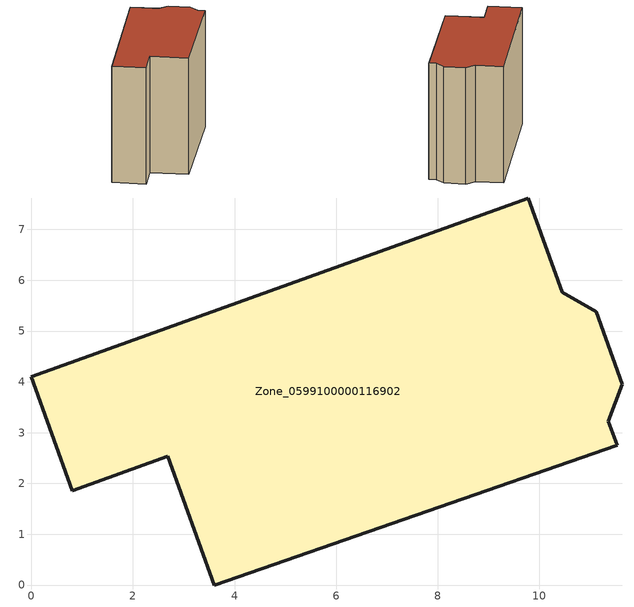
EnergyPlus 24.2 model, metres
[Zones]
Zone_0599100000116902
 floor ground (C_G): 11.36,3.22 11.53,2.75 3.6,0 2.68,2.54 0.8,1.86 0,4.1 9.78,7.62 10.45,5.76 11.12,5.38 11.63,3.95 z0
 wall outside (C_F): 11.53,2.75 11.36,3.22 11.63,3.95 11.12,5.38 10.45,5.76 9.78,7.62 0,4.1 0.8,1.86 2.68,2.54 3.6,0 11.53,2.75 z0:8.66
 roof outside (C_R): 2.68,2.54 3.6,0 11.53,2.75 11.36,3.22 11.63,3.95 11.12,5.38 10.45,5.76 9.78,7.62 0,4.1 0.8,1.86 z8.66
[BUILDING]
Pand.0599100000116902: North Axis=0; Terrain=City; Loads Convergence Tolerance Value=0.04; Temperature Convergence Tolerance Value=0.4; Solar Distribution=FullExterior; Maximum Number of Warmup Days=25; Minimum Number of Warmup Days=1
[Site:Location]
Rotterdam.The.Hague.AP_ZH_NLD Design_Conditions: Latitude=51.96; Longitude=4.45; Time Zone=1; Elevation=-4.5
[SITE:GROUNDTEMPERATURE:BUILDINGSURFACE]
18, 18, 18, 18, 18, 18, 18, 18, 18, 18, 18, 18
[MATERIAL] Thermal Absorptance=0.9; Solar Absorptance=0.7; Visible Absorptance=0.7
Name | Roughness | Thickness | Conductivity | Density | Specific Heat
G.TC.1946 | MediumSmooth | 0.15 | 1 | 540 | 1210
F.TC.1946 | Rough | 0.3 | 0.857143 | 1920 | 840
R.TC.1946 | MediumRough | 0.2 | 0.909091 | 1500 | 1000
[CONSTRUCTION]
C_G: G.TC.1946
C_F: F.TC.1946
C_R: R.TC.1946
[ZONE]
Zone_0599100000116902: Type=1; Multiplier=1; Ceiling Height=Autocalculate; Volume=Autocalculate; Floor Area=autocalculate; Part of Total Floor Area=Yes
[ZONEINFILTRATION:DESIGNFLOWRATE]
Infil_Zone_0599100000116902: Zone or ZoneList or Space or SpaceList=Zone_0599100000116902; Schedule=AlwaysOn; Design Flow Rate Calculation Method=Flow/Area; Flow Rate per Floor Area=0.003; Constant Term Coefficient=1; Temperature Term Coefficient=0; Velocity Term Coefficient=0; Velocity Squared Term Coefficient=0
[HVACTEMPLATE:ZONE:IDEALLOADSAIRSYSTEM]
Zone_0599100000116902: Maximum Heating Supply Air Temperature=50; Minimum Cooling Supply Air Temperature=13; Maximum Heating Supply Air Humidity Ratio=0.0156; Minimum Cooling Supply Air Humidity Ratio=0.0077; Heating Limit=NoLimit; Cooling Limit=NoLimit; Dehumidification Control Type=ConstantSensibleHeatRatio; Cooling Sensible Heat Ratio=0.7; Dehumidification Setpoint=60; Humidification Control Type=None; Humidification Setpoint=30; Outdoor Air Method=None; Outdoor Air Flow Rate per Person=0.00944; Outdoor Air Flow Rate per Zone Floor Area=0; Outdoor Air Flow Rate per Zone=0; Demand Controlled Ventilation Type=None; Outdoor Air Economizer Type=NoEconomizer; Heat Recovery Type=None; Sensible Heat Recovery Effectiveness=0.7; Latent Heat Recovery Effectiveness=0.65
[ZONECONTROL:THERMOSTAT]
ThermostatControl_Zone_0599100000116902: Zone or ZoneList=Zone_0599100000116902; Control Type Schedule=DualSetpointControlType; Control 1=Thermostat_Zone_0599100000116902; Temperature Difference Between Cutout And Setpoint=0
[THERMOSTATSETPOINT:DUALSETPOINT]
Thermostat_Zone_0599100000116902: Heating Setpoint Temperature Schedule=HeatingSetpoint_Zone_0599100000116902; Cooling Setpoint Temperature Schedule=CoolingSetpoint_Zone_0599100000116902
[SCHEDULE:COMPACT]
HeatingSetpoint_Zone_0599100000116902: Through: 12/31, For: AllDays, Until: 24:00, 21
CoolingSetpoint_Zone_0599100000116902: Through: 12/31, For: AllDays, Until: 24:00, 24
DualSetpointControlType: Through: 12/31, For: AllDays, Until: 24:00, 4
AlwaysOn: Through: 12/31, For: AllDays, Until: 24:00, 1
